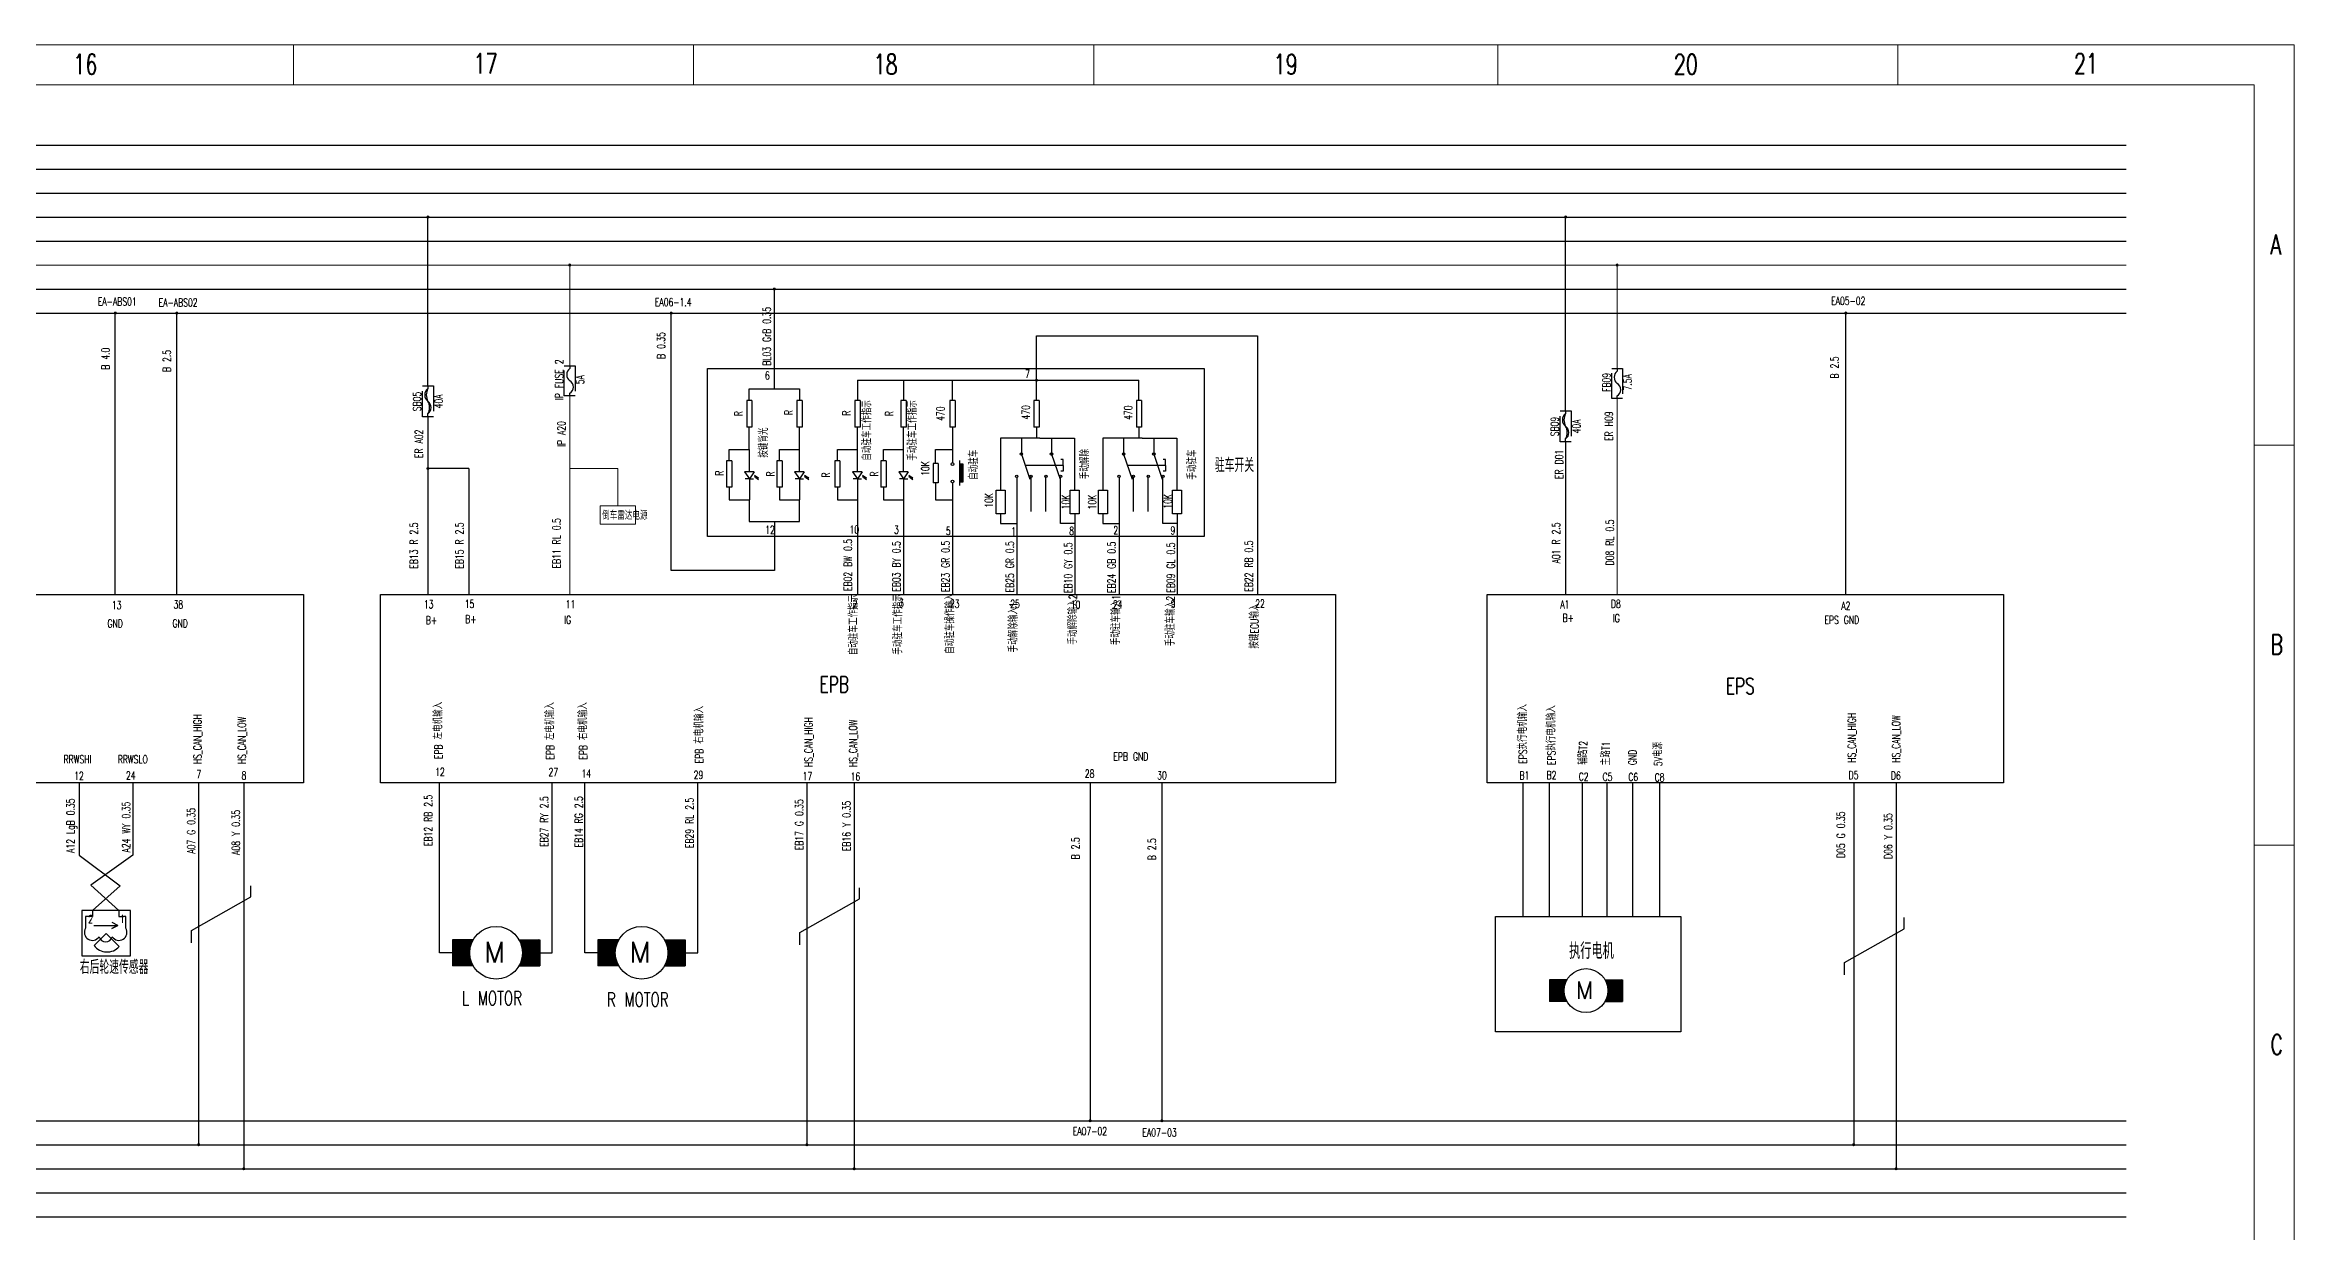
# Model space of a CAD drawing. Header units: millimetres. Extents: x 944 to 3046, y -306 to 288.
# Drawn here: x 2484 to 3046, y -8 to 288 of the extents above; entities that cross this region are included whole.
import ezdxf
from ezdxf.enums import TextEntityAlignment as Align

# ---------------------------------------------------------------- set-up
doc = ezdxf.new("R2010")
doc.units = ezdxf.units.MM
for name, pattern in [('CENTER', [50.8, 31.75, -6.35, 6.35, -6.35]), ('DASHED', [19.05, 12.7, -6.35]), ('DASHED2', [0.375, 0.25, -0.125]), ('HIDDEN', [9.525, 6.35, -3.175])]:
    doc.linetypes.add(name, pattern=pattern)
for name, color, linetype, lineweight in [('0Filament', 7, 'Continuous', 20), ('IG电', 30, 'Continuous', 20), ('细实线', 7, 'Continuous', 15)]:
    doc.layers.add(name, color=color, linetype=linetype, lineweight=lineweight)
for name, color, linetype in [('1CENTER', 1, 'CENTER'), ('310V高压电源', 221, 'Continuous'), ('3DASHED', 3, 'DASHED'), ('ACC电源', 20, 'Continuous'), ('BCM', 7, 'Continuous'), ('other layer', 7, 'Continuous'), ('低速CAN低', 21, 'Continuous'), ('地线', 2, 'Continuous'), ('快充电源', 230, 'Continuous'), ('慢充电源', 200, 'Continuous'), ('文字层', 7, 'Continuous'), ('电器件', 4, 'Continuous'), ('电器连接线', 7, 'Continuous'), ('电池电', 10, 'Continuous'), ('线路连接层', 7, 'Continuous')]:
    doc.layers.add(name, color=color, linetype=linetype)
doc.layers.add('低速CAN高', color=7, linetype='Continuous', true_color=0x9c6471)
doc.layers.add('背光电源', color=5, linetype='Continuous', plot=False)
doc.layers.add('高速CAN高', color=23, linetype='Continuous', plot=False)
doc.layers.add('高速CAN低', color=7, linetype='Continuous', true_color=0xffa500, plot=False)
doc.styles.add('HZ', font='txt.shx', dxfattribs={"width": 0.7, "height": 2})
doc.styles.add('HZ-3.0', font='txt.shx', dxfattribs={"width": 0.7, "height": 3.5, "bigfont": 'hztxt.shx'})
doc.styles.add('ROMANS', font='ROMANS.shx', dxfattribs={"height": 3})

# ---------------------------------------------------------------- blocks, each defined once
blk = doc.blocks.new('二极管')
at = {"layer": '电器件', "color": 140}
for p, q in [((1033.7, 2002.3), (1033.7, 1985.7)), ((1033.7, 2002.3), (1045.5, 1994)), ((1033.7, 1985.7), (1045.5, 1994)), ((1045.5, 1994), (1045.5, 2001.2)), ((1045.5, 1994), (1045.5, 1986.8))]:
    blk.add_line(p, q, dxfattribs=at)
blk = doc.blocks.new('发光二极管')
at = {"layer": '电器件', "color": 140}
for p, q in [((965.3, 1968.4), (970, 1975.6)), ((969.5, 1970.8), (967.9, 1968.4)), ((970, 1975.6), (969.2, 1975)), ((969.5, 1970.8), (972.7, 1975.6)), ((970, 1975.6), (969.9, 1974.6)), ((972.7, 1975.6), (971.8, 1975)), ((972.7, 1975.6), (972.5, 1974.6))]:
    blk.add_line(p, q, dxfattribs=at)
blk.add_blockref('二极管', (-74, -34.5), dxfattribs=at)
blk = doc.blocks.new('1')
for p, q in [((3028.79, 431.75), (3028.79, 434.57)), ((3028.79, 434.57), (3033.8, 434.57)), ((3033.8, 428.93), (3033.8, 434.57)), ((3033.8, 427.23), (3033.8, 421.97)), ((3028.79, 425.12), (3028.79, 421.97)), ((3028.79, 421.97), (3033.8, 421.97))]:
    blk.add_line(p, q)
at = {"layer": '电器件', "color": 140, "lineweight": -3}
for p, q in [((3029.45, 431.75), (3028.13, 431.75)), ((3028.13, 431.75), (3028.13, 425.12)), ((3029.45, 431.75), (3029.45, 425.12)), ((3029.45, 425.12), (3028.13, 425.12))]:
    blk.add_line(p, q, dxfattribs=at)
at = {"layer": '电器件', "color": 140, "xscale": 0.144, "yscale": 0.144, "zscale": 0.144, "rotation": 270}
blk.add_blockref('发光二极管', (2751.63, 567.13), dxfattribs=at)
blk = doc.blocks.new('FUSE')
at = {"layer": 'other layer', "color": 1}
for p, q in [((0, 7.53), (0, 6.85)), ((0, 0), (0, 0.68))]:
    blk.add_line(p, q, dxfattribs=at)
at = {"layer": 'other layer', "color": 1, "linetype": 'HIDDEN'}
blk.add_lwpolyline([(-1.36, 7.53), (1.36, 7.53), (1.36, 0), (-1.36, 0)], close=True, dxfattribs=at)
at = {"layer": 'other layer', "color": 1}
for centre, radius, start, end in [((1.24, 5.31), 1.98, 128.8945, 231.1055), ((-0.84, 2.22), 1.75, 298.4847, 61.5153)]:
    blk.add_arc(centre, radius, start, end, dxfattribs=at)
at = {"layer": 'other layer', "linetype": 'DASHED2', "style": 'HZ', "width": 0.7}
for tag, p in [('FUSE', (-1.64, 4.03)), ('电流', (3.57, 4.06))]:
    blk.add_attdef(tag, text='', height=2, rotation=90, dxfattribs=at).set_placement(p, align=Align.CENTER)
blk = doc.blocks.new('FUSE JCASE')
at = {"layer": 'other layer', "color": 1}
for p, q in [((0, 9.59), (0, 8.89)), ((0, 1.87), (0, 2.57))]:
    blk.add_line(p, q, dxfattribs=at)
at = {"layer": 'other layer', "color": 1, "linetype": 'HIDDEN'}
blk.add_lwpolyline([(-1.4, 9.59), (1.4, 9.59), (1.4, 1.87), (-1.4, 1.87)], close=True, dxfattribs=at)
at = {"layer": 'other layer', "color": 1}
for centre, radius, start, end in [((1.14, 7.31), 1.95, 125.769, 234.231), ((2.81, 7.31), 3.22, 150.5663, 209.4337), ((-1.13, 4.15), 1.94, 305.5187, 54.4813), ((-2.8, 4.15), 3.22, 330.5787, 29.4705)]:
    blk.add_arc(centre, radius, start, end, dxfattribs=at)
at = {"layer": 'other layer', "linetype": 'DASHED2', "style": 'HZ', "width": 0.7}
for tag, p in [('FUSE', (-1.73, 5.66)), ('10A', (3.68, 5.68))]:
    blk.add_attdef(tag, text='', height=2, rotation=90, dxfattribs=at).set_placement(p, align=Align.CENTER)

msp = doc.modelspace()

# ---------------------------------------------------------------- hatches: boundary and pattern name
at = {"layer": '0Filament', "ltscale": 0.1}
for points in [[(2578.82, 245.38, 1), (2579.62, 245.38, 1)], [(2863.16, 245.38, 1), (2863.96, 245.38, 1)], [(2614.26, 233.38, 1), (2615.06, 233.38, 1)], [(2876.04, 233.38, 1), (2876.83, 233.38, 1)], [(2665.4, 227.38, 1), (2666.2, 227.38, 1)], [(2500.69, 221.38, 1), (2501.49, 221.38, 1)], [(2516.04, 221.38, 1), (2516.83, 221.38, 1)], [(2639.64, 221.38, 1), (2640.43, 221.38, 1)], [(2933.2, 221.38, 1), (2933.99, 221.38, 1)], [(2578.82, 182.52, 1), (2579.62, 182.52, 1)], [(2744.32, 19.52, 1), (2745.12, 19.52, 1)], [(2762.27, 19.52, 1), (2763.06, 19.52, 1)], [(2521.52, 13.52, 1), (2522.31, 13.52, 1)], [(2673.54, 13.52, 1), (2674.33, 13.52, 1)], [(2935.15, 13.52, 1), (2935.95, 13.52, 1)], [(2532.79, 7.52, 1), (2533.59, 7.52, 1)], [(2685.35, 7.52, 1), (2686.15, 7.52, 1)], [(2945.75, 7.52, 1), (2946.55, 7.52, 1)]]:
    msp.add_hatch(color=0, dxfattribs=at).paths.add_polyline_path(points)
at = {"layer": '电器件', "ltscale": 0.1}
msp.add_hatch(color=140, dxfattribs=at).paths.add_polyline_path([(2730.91, 204.59, 1), (2731.71, 204.59, 1)])
at = {"layer": '电器件'}
msp.add_hatch(color=140, dxfattribs=at).paths.add_polyline_path([(2713.03, 179.19), (2713.03, 183.64), (2712.04, 183.64), (2712.04, 179.19)])

# ---------------------------------------------------------------- linework, layer by layer
for p, q in [((2852.93, 70.53), (2852.93, 103.95)), ((2859.51, 70.53), (2859.51, 103.95)), ((2867.71, 103.95), (2867.71, 70.53)), ((2873.9, 103.95), (2873.9, 70.53)), ((2880.24, 103.95), (2880.24, 70.53)), ((2887.01, 103.95), (2887.01, 70.53))]:
    msp.add_line(p, q)
for points in [[(2384.73, 151.03), (2548.14, 151.03), (2548.14, 103.95), (2384.73, 103.95)], [(2567.34, 151.03), (2806.03, 151.03), (2806.03, 103.95), (2567.34, 103.95)], [(2843.97, 151.03), (2973.03, 151.03), (2973.03, 103.95), (2843.97, 103.95)], [(2846.06, 70.53), (2892.37, 70.53), (2892.37, 41.73), (2846.06, 41.73)]]:
    msp.add_lwpolyline(points, close=True)
at = {"layer": '0Filament', "color": 7}
for p, q in [((943.61, 288.38), (3045.61, 288.38)), ((3045.61, 288.38), (3045.61, -305.62))]:
    msp.add_line(p, q, dxfattribs=at)
at = {"layer": '0Filament'}
for p, q in [((2545.61, 278.38), (2545.61, 288.38)), ((2645.61, 278.38), (2645.61, 288.38)), ((2745.61, 278.38), (2745.61, 288.38)), ((2846.61, 278.38), (2846.61, 288.38)), ((2946.61, 278.38), (2946.61, 288.38)), ((3035.61, 188.38), (3045.61, 188.38)), ((3035.61, 88.38), (3045.61, 88.38))]:
    msp.add_line(p, q, dxfattribs=at)
at = {"layer": '0Filament', "color": 2}
for p in [(953.61, 278.38), (3035.61, -295.62)]:
    msp.add_line(p, (3035.61, 278.38), dxfattribs=at)
at = {"layer": '310V高压电源'}
msp.add_line((1026.59, 251.38), (3003.68, 251.38), dxfattribs=at)
at = {"layer": 'ACC电源'}
msp.add_line((1026.59, 239.38), (3003.68, 239.38), dxfattribs=at)
at = {"layer": 'BCM', "color": 3, "lineweight": -3}
for p, q in [((2520.1, 67.04), (2534.99, 75.45)), ((2534.99, 75.45), (2534.99, 78.22)), ((2672.15, 66.54), (2687.04, 74.95)), ((2687.04, 74.95), (2687.04, 77.72)), ((2933.27, 59.1), (2948.17, 67.51)), ((2948.17, 67.51), (2948.17, 70.28)), ((2520.1, 63.95), (2520.1, 67.04)), ((2672.15, 63.45), (2672.15, 66.54)), ((2933.27, 56.01), (2933.27, 59.1))]:
    msp.add_line(p, q, dxfattribs=at)
at = {"layer": 'IG电'}
for p, q in [((1026.59, 233.38), (3003.68, 233.38)), ((2614.66, 208.2), (2614.66, 233.38)), ((2876.43, 207.54), (2876.43, 233.38)), ((2614.66, 200.67), (2614.66, 151.03)), ((2876.43, 200.01), (2876.43, 151.03)), ((2614.66, 182.52), (2614.66, 182.52)), ((2614.66, 182.52), (2626.68, 182.52)), ((2626.68, 182.52), (2626.68, 173.16))]:
    msp.add_line(p, q, dxfattribs=at)
msp.add_lwpolyline([(2622.26, 173.16), (2631.09, 173.16), (2631.09, 168.6), (2622.26, 168.6)], close=True, dxfattribs=at)
at = {"layer": '低速CAN低'}
msp.add_line((1026.59, -4.48), (3003.68, -4.48), dxfattribs=at)
at = {"layer": '低速CAN高'}
msp.add_line((1026.59, 1.52), (3003.68, 1.52), dxfattribs=at)
at = {"layer": '地线'}
for p, q in [((1026.59, 221.38), (3003.68, 221.38)), ((2501.09, 151.03), (2501.09, 221.38)), ((2516.44, 151.03), (2516.44, 221.38)), ((2640.03, 157.03), (2640.03, 221.38)), ((2933.59, 151.03), (2933.59, 221.38)), ((2665.8, 165.56), (2665.8, 157.03)), ((2665.8, 157.03), (2640.03, 157.03)), ((2744.72, 103.95), (2744.72, 19.52)), ((2762.67, 103.95), (2762.67, 19.52)), ((1026.59, 19.52), (3003.68, 19.52))]:
    msp.add_line(p, q, dxfattribs=at)
at = {"layer": '快充电源'}
msp.add_line((1026.59, 263.38), (3003.68, 263.38), dxfattribs=at)
at = {"layer": '慢充电源'}
msp.add_line((1026.59, 257.38), (3003.68, 257.38), dxfattribs=at)
at = {"layer": '电器件', "color": 140}
for p, q in [((2659.54, 199.53), (2659.54, 202.41)), ((2659.54, 202.41), (2672.06, 202.41)), ((2665.8, 202.41), (2665.8, 207.52)), ((2672.06, 202.41), (2672.06, 199.53)), ((2686.55, 204.59), (2686.55, 199.53)), ((2686.55, 204.59), (2756.93, 204.59)), ((2698.08, 204.59), (2698.08, 199.53)), ((2710.32, 199.53), (2710.32, 204.59)), ((2731.31, 199.53), (2731.31, 207.52)), ((2756.93, 199.53), (2756.93, 204.59)), ((2659.54, 187.3), (2659.54, 192.9)), ((2672.06, 187.3), (2672.06, 192.9)), ((2686.55, 187.3), (2686.55, 192.9)), ((2698.08, 187.3), (2698.08, 192.9)), ((2710.32, 192.9), (2710.32, 183.99)), ((2731.31, 192.9), (2731.31, 190.1)), ((2756.93, 192.9), (2756.93, 190.1)), ((2706.11, 183.82), (2706.11, 187.3)), ((2706.11, 187.3), (2710.32, 187.3)), ((2722.3, 190.1), (2722.3, 177.14)), ((2732.14, 190.1), (2722.3, 190.1)), ((2727.53, 190.1), (2727.53, 186.15)), ((2727.53, 186.15), (2729.66, 179.9)), ((2732.14, 190.1), (2740.82, 190.1)), ((2735.07, 190.1), (2735.07, 186.15)), ((2735.07, 186.15), (2737.19, 179.9)), ((2740.82, 190.1), (2740.82, 177.14)), ((2747.87, 190.1), (2747.87, 177.14)), ((2757.71, 190.1), (2747.87, 190.1)), ((2753.1, 190.1), (2753.1, 186.15)), ((2753.1, 186.15), (2755.23, 179.9)), ((2757.71, 190.1), (2766.39, 190.1)), ((2760.64, 190.1), (2760.64, 186.15)), ((2760.64, 186.15), (2762.76, 179.9)), ((2766.39, 190.1), (2766.39, 177.14)), ((2712.04, 184.54), (2712.04, 178.24)), ((2713.03, 183.64), (2712.04, 183.64)), ((2713.03, 179.19), (2713.03, 183.64)), ((2726.37, 180.27), (2726.37, 165.56)), ((2737.96, 183.31), (2728.5, 183.31)), ((2729.95, 171.82), (2729.95, 180.57)), ((2733.68, 171.82), (2733.68, 180.57)), ((2737.35, 168.81), (2737.35, 180.57)), ((2737.96, 184.74), (2737.42, 184.74)), ((2737.96, 181.87), (2737.42, 181.87)), ((2737.96, 183.31), (2737.96, 184.74)), ((2737.96, 183.31), (2737.96, 181.87)), ((2751.94, 180.27), (2751.94, 165.56)), ((2763.53, 183.31), (2754.07, 183.31)), ((2755.52, 171.82), (2755.52, 180.57)), ((2759.25, 171.82), (2759.25, 180.57)), ((2762.92, 168.81), (2762.92, 180.57)), ((2763.53, 184.74), (2763, 184.74)), ((2763.53, 181.87), (2763, 181.87)), ((2763.53, 183.31), (2763.53, 184.74)), ((2763.53, 183.31), (2763.53, 181.87)), ((2659.54, 174.7), (2659.54, 169.31)), ((2672.06, 169.31), (2672.06, 174.7)), ((2686.55, 174.7), (2686.55, 165.56)), ((2698.08, 174.7), (2698.08, 165.56)), ((2706.11, 178.96), (2706.11, 174.7)), ((2706.11, 174.7), (2710.32, 174.7)), ((2710.32, 178.9), (2710.32, 165.56)), ((2712.04, 179.19), (2713.03, 179.19)), ((2659.54, 169.31), (2672.06, 169.31)), ((2665.8, 169.31), (2665.8, 165.56)), ((2722.36, 171.17), (2722.36, 168.81)), ((2722.36, 168.81), (2726.37, 168.81)), ((2740.88, 168.81), (2737.35, 168.81)), ((2740.89, 171.17), (2740.89, 165.56)), ((2747.93, 171.17), (2747.93, 168.81)), ((2747.93, 168.81), (2751.94, 168.81)), ((2766.45, 168.81), (2762.92, 168.81)), ((2766.45, 171.17), (2766.45, 165.56)), ((2495.37, 72.08), (2495.37, 70.56)), ((2501.96, 72.08), (2501.96, 70.56)), ((2495.78, 63.34), (2498.77, 66.35)), ((2498.77, 66.35), (2502.08, 63.04))]:
    msp.add_line(p, q, dxfattribs=at)
at = {"layer": '电器件', "color": 140, "lineweight": -3}
for p, q in [((2660.21, 199.53), (2658.88, 199.53)), ((2658.88, 199.53), (2658.88, 192.9)), ((2660.21, 199.53), (2660.21, 192.9)), ((2672.72, 199.53), (2671.4, 199.53)), ((2671.4, 199.53), (2671.4, 192.9)), ((2672.72, 199.53), (2672.72, 192.9)), ((2687.21, 199.53), (2685.88, 199.53)), ((2685.88, 199.53), (2685.88, 192.9)), ((2687.21, 199.53), (2687.21, 192.9)), ((2698.74, 199.53), (2697.42, 199.53)), ((2697.42, 199.53), (2697.42, 192.9)), ((2698.74, 199.53), (2698.74, 192.9)), ((2710.98, 199.53), (2709.66, 199.53)), ((2709.66, 199.53), (2709.66, 192.9)), ((2710.98, 199.53), (2710.98, 192.9)), ((2731.97, 199.53), (2730.64, 199.53)), ((2730.64, 199.53), (2730.64, 192.9)), ((2731.97, 199.53), (2731.97, 192.9)), ((2757.59, 199.53), (2756.27, 199.53)), ((2756.27, 199.53), (2756.27, 192.9)), ((2757.59, 199.53), (2757.59, 192.9)), ((2660.21, 192.9), (2658.88, 192.9)), ((2672.72, 192.9), (2671.4, 192.9)), ((2687.21, 192.9), (2685.88, 192.9)), ((2698.74, 192.9), (2697.42, 192.9)), ((2710.98, 192.9), (2709.66, 192.9)), ((2731.97, 192.9), (2730.64, 192.9)), ((2757.59, 192.9), (2756.27, 192.9)), ((2706.77, 183.82), (2705.45, 183.82)), ((2705.45, 183.82), (2705.45, 178.96)), ((2706.77, 183.82), (2706.77, 178.96)), ((2706.77, 178.96), (2705.45, 178.96)), ((2588.73, 64.73), (2585.34, 61.33)), ((2589.11, 64.73), (2585.34, 60.95)), ((2589.5, 64.73), (2585.34, 60.57)), ((2589.88, 64.73), (2585.34, 60.19)), ((2590.26, 64.73), (2585.34, 59.81)), ((2585.34, 64.73), (2585.34, 58.25)), ((2586.44, 64.73), (2585.34, 63.62)), ((2586.82, 64.73), (2585.34, 63.24)), ((2587.2, 64.73), (2585.34, 62.86)), ((2587.59, 64.73), (2585.34, 62.48)), ((2587.97, 64.73), (2585.34, 62.1)), ((2588.35, 64.73), (2585.34, 61.71)), ((2590.64, 64.73), (2585.34, 64.73)), ((2585.68, 64.73), (2585.34, 64.39)), ((2586.06, 64.73), (2585.34, 64.01)), ((2589.78, 60.27), (2585.34, 64.71)), ((2590.38, 64.46), (2585.34, 59.42)), ((2589.89, 59.77), (2585.34, 64.32)), ((2590.07, 59.21), (2585.34, 63.94)), ((2590.08, 63.78), (2585.34, 59.04)), ((2590.36, 58.54), (2585.34, 63.56)), ((2589.9, 63.22), (2585.34, 58.66)), ((2590.27, 58.25), (2585.34, 63.18)), ((2589.89, 58.25), (2585.34, 62.8)), ((2589.78, 62.72), (2585.34, 58.28)), ((2589.51, 58.25), (2585.34, 62.42)), ((2589.13, 58.25), (2585.34, 62.03)), ((2589.71, 62.27), (2585.69, 58.25)), ((2589.71, 60.72), (2585.7, 64.73)), ((2589.68, 61.85), (2586.07, 58.25)), ((2589.67, 61.13), (2586.08, 64.73)), ((2589.67, 61.52), (2586.46, 64.73)), ((2589.68, 61.89), (2586.85, 64.73)), ((2589.71, 62.24), (2587.23, 64.73)), ((2589.76, 62.58), (2587.61, 64.73)), ((2589.82, 62.9), (2587.99, 64.73)), ((2589.89, 63.21), (2588.37, 64.73)), ((2589.98, 63.5), (2588.75, 64.73)), ((2590.08, 63.78), (2589.14, 64.73)), ((2590.19, 64.06), (2589.52, 64.73)), ((2590.31, 64.32), (2589.9, 64.73)), ((2590.43, 64.57), (2590.28, 64.73)), ((2601.85, 64.73), (2607.16, 64.73)), ((2602.1, 64.73), (2602.02, 64.65)), ((2607.16, 63.3), (2602.11, 58.25)), ((2607.16, 59.69), (2602.12, 64.73)), ((2602.48, 64.73), (2602.15, 64.4)), ((2607.16, 59.31), (2602.23, 64.23)), ((2607.16, 63.68), (2602.24, 58.76)), ((2602.86, 64.73), (2602.27, 64.14)), ((2603.24, 64.73), (2602.39, 63.87)), ((2607.16, 58.92), (2602.48, 63.6)), ((2603.62, 64.73), (2602.49, 63.59)), ((2607.16, 64.06), (2602.49, 59.39)), ((2607.16, 62.92), (2602.49, 58.25)), ((2607.16, 60.07), (2602.5, 64.73)), ((2604.01, 64.73), (2602.58, 63.3)), ((2607.16, 64.44), (2602.64, 59.93)), ((2607.16, 58.54), (2602.64, 63.06)), ((2604.39, 64.73), (2602.66, 63)), ((2604.77, 64.73), (2602.72, 62.68)), ((2607.06, 64.73), (2602.74, 60.41)), ((2607.07, 58.25), (2602.74, 62.58)), ((2605.15, 64.73), (2602.77, 62.35)), ((2606.68, 64.73), (2602.8, 60.85)), ((2606.69, 58.25), (2602.8, 62.14)), ((2605.53, 64.73), (2602.81, 62)), ((2606.3, 64.73), (2602.83, 61.26)), ((2605.91, 64.73), (2602.83, 61.64)), ((2607.16, 62.53), (2602.87, 58.25)), ((2607.16, 60.45), (2602.88, 64.73)), ((2607.16, 62.15), (2603.25, 58.25)), ((2607.16, 60.83), (2603.26, 64.73)), ((2607.16, 61.21), (2603.65, 64.73)), ((2607.16, 61.6), (2604.03, 64.73)), ((2607.16, 61.98), (2604.41, 64.73)), ((2607.16, 62.36), (2604.79, 64.73)), ((2607.16, 62.74), (2605.17, 64.73)), ((2607.16, 63.12), (2605.56, 64.73)), ((2607.16, 63.51), (2605.94, 64.73)), ((2607.16, 63.89), (2606.32, 64.73)), ((2607.16, 64.27), (2606.7, 64.73)), ((2607.16, 64.65), (2607.08, 64.73)), ((2607.16, 64.73), (2607.16, 58.25)), ((2625.11, 64.73), (2621.72, 61.33)), ((2625.5, 64.73), (2621.72, 60.95)), ((2625.88, 64.73), (2621.72, 60.57)), ((2626.26, 64.73), (2621.72, 60.19)), ((2626.64, 64.73), (2621.72, 59.81)), ((2621.72, 64.73), (2621.72, 58.25)), ((2622.82, 64.73), (2621.72, 63.63)), ((2623.2, 64.73), (2621.72, 63.24)), ((2623.59, 64.73), (2621.72, 62.86)), ((2623.97, 64.73), (2621.72, 62.48)), ((2624.35, 64.73), (2621.72, 62.1)), ((2624.73, 64.73), (2621.72, 61.72)), ((2627.03, 64.73), (2621.72, 64.73)), ((2622.06, 64.73), (2621.72, 64.39)), ((2622.44, 64.73), (2621.72, 64.01)), ((2626.16, 60.27), (2621.72, 64.71)), ((2626.76, 64.46), (2621.72, 59.43)), ((2626.27, 59.77), (2621.72, 64.33)), ((2626.45, 59.21), (2621.72, 63.94)), ((2626.46, 63.78), (2621.72, 59.04)), ((2626.75, 58.54), (2621.72, 63.56)), ((2626.28, 63.22), (2621.72, 58.66)), ((2626.65, 58.25), (2621.72, 63.18)), ((2626.27, 58.25), (2621.72, 62.8)), ((2626.16, 62.72), (2621.72, 58.28)), ((2625.89, 58.25), (2621.72, 62.42)), ((2625.51, 58.25), (2621.72, 62.04)), ((2626.09, 62.27), (2622.07, 58.25)), ((2626.09, 60.72), (2622.08, 64.73)), ((2626.06, 61.85), (2622.45, 58.25)), ((2626.06, 61.14), (2622.46, 64.73)), ((2626.05, 61.53), (2622.85, 64.73)), ((2626.06, 61.9), (2623.23, 64.73)), ((2626.09, 62.25), (2623.61, 64.73)), ((2626.14, 62.58), (2623.99, 64.73)), ((2626.2, 62.9), (2624.37, 64.73)), ((2626.28, 63.21), (2624.75, 64.73)), ((2626.36, 63.5), (2625.14, 64.73)), ((2626.46, 63.79), (2625.52, 64.73)), ((2626.57, 64.06), (2625.9, 64.73)), ((2626.69, 64.32), (2626.28, 64.73)), ((2626.82, 64.58), (2626.66, 64.73)), ((2638.23, 64.73), (2643.54, 64.73)), ((2638.48, 64.73), (2638.4, 64.65)), ((2643.54, 63.3), (2638.49, 58.25)), ((2643.54, 59.69), (2638.5, 64.73)), ((2638.86, 64.73), (2638.53, 64.4)), ((2643.54, 59.31), (2638.61, 64.23)), ((2643.54, 63.68), (2638.62, 58.76)), ((2639.24, 64.73), (2638.65, 64.14)), ((2639.62, 64.73), (2638.77, 63.87)), ((2640.01, 64.73), (2638.87, 63.59)), ((2643.54, 64.06), (2638.87, 59.39)), ((2643.54, 58.93), (2638.87, 63.6)), ((2643.54, 62.92), (2638.87, 58.25)), ((2643.54, 60.07), (2638.88, 64.73)), ((2640.39, 64.73), (2638.96, 63.3)), ((2643.54, 58.54), (2639.02, 63.06)), ((2643.54, 64.44), (2639.03, 59.93)), ((2640.77, 64.73), (2639.04, 63)), ((2641.15, 64.73), (2639.1, 62.68)), ((2643.44, 64.73), (2639.12, 60.41)), ((2643.45, 58.25), (2639.12, 62.58)), ((2641.53, 64.73), (2639.16, 62.35)), ((2643.06, 64.73), (2639.18, 60.85)), ((2643.07, 58.25), (2639.18, 62.14)), ((2641.91, 64.73), (2639.19, 62.01)), ((2642.68, 64.73), (2639.21, 61.26)), ((2642.3, 64.73), (2639.21, 61.64)), ((2643.54, 62.54), (2639.25, 58.25)), ((2643.54, 60.45), (2639.26, 64.73)), ((2643.54, 62.15), (2639.63, 58.25)), ((2643.54, 60.83), (2639.65, 64.73)), ((2643.54, 61.22), (2640.03, 64.73)), ((2643.54, 61.6), (2640.41, 64.73)), ((2643.54, 61.98), (2640.79, 64.73)), ((2643.54, 62.36), (2641.17, 64.73)), ((2643.54, 62.74), (2641.56, 64.73)), ((2643.54, 63.13), (2641.94, 64.73)), ((2643.54, 63.51), (2642.32, 64.73)), ((2643.54, 63.89), (2642.7, 64.73)), ((2643.54, 64.27), (2643.08, 64.73)), ((2643.54, 64.65), (2643.46, 64.73)), ((2643.54, 64.73), (2643.54, 58.25)), ((2588.74, 58.25), (2585.34, 61.65)), ((2588.36, 58.25), (2585.34, 61.27)), ((2587.98, 58.25), (2585.34, 60.89)), ((2587.6, 58.25), (2585.34, 60.51)), ((2587.22, 58.25), (2585.34, 60.12)), ((2586.83, 58.25), (2585.34, 59.74)), ((2586.45, 58.25), (2585.34, 59.36)), ((2586.07, 58.25), (2585.34, 58.98)), ((2585.69, 58.25), (2585.34, 58.6)), ((2590.4, 58.25), (2585.34, 58.25)), ((2589.67, 61.46), (2586.45, 58.25)), ((2589.68, 61.09), (2586.83, 58.25)), ((2589.71, 60.74), (2587.22, 58.25)), ((2589.75, 60.4), (2587.6, 58.25)), ((2589.82, 60.08), (2587.98, 58.25)), ((2589.89, 59.78), (2588.36, 58.25)), ((2589.98, 59.48), (2588.74, 58.25)), ((2590.08, 59.2), (2589.13, 58.25)), ((2590.18, 58.92), (2589.51, 58.25)), ((2590.3, 58.66), (2589.89, 58.25)), ((2590.43, 58.41), (2590.27, 58.25)), ((2602.11, 58.25), (2602.03, 58.33)), ((2602.09, 58.25), (2607.16, 58.25)), ((2602.49, 58.25), (2602.16, 58.58)), ((2602.87, 58.25), (2602.28, 58.84)), ((2603.25, 58.25), (2602.39, 59.11)), ((2603.64, 58.25), (2602.49, 59.39)), ((2604.02, 58.25), (2602.58, 59.68)), ((2604.4, 58.25), (2602.66, 59.99)), ((2604.78, 58.25), (2602.72, 60.3)), ((2605.16, 58.25), (2602.78, 60.63)), ((2605.54, 58.25), (2602.81, 60.98)), ((2606.31, 58.25), (2602.83, 61.73)), ((2605.93, 58.25), (2602.83, 61.34)), ((2607.16, 61.77), (2603.63, 58.25)), ((2607.16, 61.39), (2604.02, 58.25)), ((2607.16, 61.01), (2604.4, 58.25)), ((2607.16, 60.62), (2604.78, 58.25)), ((2607.16, 60.24), (2605.16, 58.25)), ((2607.16, 59.86), (2605.54, 58.25)), ((2607.16, 59.48), (2605.93, 58.25)), ((2607.16, 59.1), (2606.31, 58.25)), ((2607.16, 58.72), (2606.69, 58.25)), ((2607.16, 58.33), (2607.07, 58.25)), ((2625.13, 58.25), (2621.72, 61.65)), ((2624.74, 58.25), (2621.72, 61.27)), ((2624.36, 58.25), (2621.72, 60.89)), ((2623.98, 58.25), (2621.72, 60.51)), ((2623.6, 58.25), (2621.72, 60.13)), ((2623.22, 58.25), (2621.72, 59.74)), ((2622.83, 58.25), (2621.72, 59.36)), ((2622.45, 58.25), (2621.72, 58.98)), ((2622.07, 58.25), (2621.72, 58.6)), ((2626.78, 58.25), (2621.72, 58.25)), ((2626.05, 61.46), (2622.83, 58.25)), ((2626.06, 61.09), (2623.22, 58.25)), ((2626.09, 60.74), (2623.6, 58.25)), ((2626.14, 60.41), (2623.98, 58.25)), ((2626.2, 60.09), (2624.36, 58.25)), ((2626.27, 59.78), (2624.74, 58.25)), ((2626.36, 59.48), (2625.12, 58.25)), ((2626.46, 59.2), (2625.51, 58.25)), ((2626.57, 58.93), (2625.89, 58.25)), ((2626.68, 58.66), (2626.27, 58.25)), ((2626.81, 58.41), (2626.65, 58.25)), ((2638.49, 58.25), (2638.41, 58.33)), ((2638.48, 58.25), (2643.54, 58.25)), ((2638.87, 58.25), (2638.54, 58.58)), ((2639.25, 58.25), (2638.66, 58.84)), ((2639.64, 58.25), (2638.77, 59.11)), ((2640.02, 58.25), (2638.87, 59.39)), ((2640.4, 58.25), (2638.96, 59.69)), ((2640.78, 58.25), (2639.04, 59.99)), ((2641.16, 58.25), (2639.11, 60.3)), ((2641.54, 58.25), (2639.16, 60.63)), ((2641.93, 58.25), (2639.19, 60.98)), ((2642.69, 58.25), (2639.21, 61.73)), ((2642.31, 58.25), (2639.21, 61.34)), ((2643.54, 61.77), (2640.02, 58.25)), ((2643.54, 61.39), (2640.4, 58.25)), ((2643.54, 61.01), (2640.78, 58.25)), ((2643.54, 60.63), (2641.16, 58.25)), ((2643.54, 60.24), (2641.54, 58.25)), ((2643.54, 59.86), (2641.93, 58.25)), ((2643.54, 59.48), (2642.31, 58.25)), ((2643.54, 59.1), (2642.69, 58.25)), ((2643.54, 58.72), (2643.07, 58.25)), ((2643.54, 58.34), (2643.45, 58.25)), ((2862.4, 54.74), (2859.57, 51.92)), ((2862.72, 54.74), (2859.57, 51.6)), ((2863.04, 54.74), (2859.57, 51.28)), ((2863.36, 54.74), (2859.57, 50.96)), ((2863.67, 54.74), (2859.57, 50.64)), ((2859.57, 54.74), (2859.57, 49.34)), ((2860.49, 54.74), (2859.57, 53.83)), ((2860.81, 54.74), (2859.57, 53.51)), ((2861.13, 54.74), (2859.57, 53.19)), ((2861.45, 54.74), (2859.57, 52.87)), ((2861.76, 54.74), (2859.57, 52.55)), ((2862.08, 54.74), (2859.57, 52.23)), ((2863.99, 54.74), (2859.57, 54.74)), ((2859.86, 54.74), (2859.57, 54.46)), ((2860.17, 54.74), (2859.57, 54.14)), ((2863.27, 51.03), (2859.57, 54.73)), ((2863.77, 54.52), (2859.57, 50.33)), ((2863.37, 50.61), (2859.57, 54.41)), ((2863.52, 50.15), (2859.57, 54.09)), ((2863.52, 53.96), (2859.57, 50.01)), ((2863.76, 49.59), (2859.57, 53.77)), ((2863.37, 53.49), (2859.57, 49.69)), ((2863.68, 49.34), (2859.57, 53.45)), ((2863.37, 49.34), (2859.57, 53.14)), ((2863.28, 53.07), (2859.57, 49.37)), ((2863.05, 49.34), (2859.57, 52.82)), ((2862.73, 49.34), (2859.57, 52.5)), ((2862.41, 49.34), (2859.57, 52.18)), ((2862.09, 49.34), (2859.57, 51.86)), ((2861.77, 49.34), (2859.57, 51.55)), ((2861.46, 49.34), (2859.57, 51.23)), ((2861.14, 49.34), (2859.57, 50.91)), ((2860.82, 49.34), (2859.57, 50.59)), ((2863.22, 52.7), (2859.86, 49.34)), ((2863.22, 51.4), (2859.87, 54.74)), ((2863.19, 52.35), (2860.18, 49.34)), ((2863.19, 51.75), (2860.19, 54.74)), ((2863.18, 52.02), (2860.5, 49.34)), ((2863.18, 52.08), (2860.51, 54.74)), ((2863.19, 51.71), (2860.82, 49.34)), ((2863.19, 52.38), (2860.83, 54.74)), ((2863.21, 51.42), (2861.14, 49.34)), ((2863.22, 52.68), (2861.15, 54.74)), ((2863.25, 51.14), (2861.46, 49.34)), ((2863.26, 52.96), (2861.47, 54.74)), ((2863.3, 50.88), (2861.77, 49.34)), ((2863.31, 53.22), (2861.78, 54.74)), ((2863.37, 50.62), (2862.09, 49.34)), ((2863.37, 53.48), (2862.1, 54.74)), ((2863.44, 53.72), (2862.42, 54.74)), ((2863.52, 53.96), (2862.74, 54.74)), ((2863.61, 54.19), (2863.06, 54.74)), ((2863.71, 54.41), (2863.37, 54.74)), ((2863.82, 54.62), (2863.69, 54.74)), ((2873.34, 54.74), (2877.76, 54.74)), ((2873.54, 54.74), (2873.48, 54.68)), ((2877.76, 53.55), (2873.55, 49.34)), ((2877.76, 50.55), (2873.56, 54.74)), ((2873.86, 54.74), (2873.58, 54.47)), ((2877.76, 50.23), (2873.65, 54.33)), ((2877.76, 53.87), (2873.66, 49.77)), ((2874.17, 54.74), (2873.69, 54.26)), ((2874.49, 54.74), (2873.78, 54.03)), ((2874.81, 54.74), (2873.86, 53.8)), ((2877.76, 49.91), (2873.86, 53.8)), ((2877.76, 54.19), (2873.87, 50.3)), ((2877.76, 53.24), (2873.87, 49.34)), ((2877.76, 50.86), (2873.88, 54.74)), ((2875.13, 54.74), (2873.94, 53.55)), ((2877.76, 49.59), (2873.99, 53.36)), ((2875.45, 54.74), (2874, 53.3)), ((2877.76, 54.51), (2874, 50.75)), ((2875.46, 49.34), (2874.01, 50.79)), ((2875.77, 54.74), (2874.06, 53.04)), ((2875.78, 49.34), (2874.06, 51.06)), ((2877.68, 49.34), (2874.07, 52.95)), ((2877.67, 54.74), (2874.08, 51.15)), ((2876.08, 54.74), (2874.1, 52.76)), ((2876.09, 49.34), (2874.1, 51.33)), ((2877.37, 49.34), (2874.12, 52.59)), ((2877.36, 54.74), (2874.13, 51.51)), ((2876.4, 54.74), (2874.13, 52.48)), ((2876.41, 49.34), (2874.13, 51.62)), ((2877.04, 54.74), (2874.15, 51.85)), ((2876.72, 54.74), (2874.15, 52.17)), ((2877.05, 49.34), (2874.15, 52.25)), ((2876.73, 49.34), (2874.15, 51.92)), ((2877.76, 52.92), (2874.18, 49.34)), ((2877.76, 51.18), (2874.19, 54.74)), ((2877.76, 52.6), (2874.5, 49.34)), ((2877.76, 51.5), (2874.51, 54.74)), ((2877.76, 52.28), (2874.82, 49.34)), ((2877.76, 51.82), (2874.83, 54.74)), ((2877.76, 51.96), (2875.14, 49.34)), ((2877.76, 52.14), (2875.15, 54.74)), ((2877.76, 51.64), (2875.46, 49.34)), ((2877.76, 52.45), (2875.47, 54.74)), ((2877.76, 51.33), (2875.77, 49.34)), ((2877.76, 52.77), (2875.78, 54.74)), ((2877.76, 51.01), (2876.09, 49.34)), ((2877.76, 53.09), (2876.1, 54.74)), ((2877.76, 50.69), (2876.41, 49.34)), ((2877.76, 53.41), (2876.42, 54.74)), ((2877.76, 53.73), (2876.74, 54.74)), ((2877.76, 54.05), (2877.06, 54.74)), ((2877.76, 54.36), (2877.38, 54.74)), ((2877.76, 54.68), (2877.69, 54.74)), ((2877.76, 54.74), (2877.76, 49.34)), ((2860.5, 49.34), (2859.57, 50.27)), ((2860.18, 49.34), (2859.57, 49.95)), ((2859.87, 49.34), (2859.57, 49.64)), ((2863.79, 49.34), (2859.57, 49.34)), ((2863.44, 50.37), (2862.41, 49.34)), ((2863.52, 50.14), (2862.73, 49.34)), ((2863.61, 49.91), (2863.05, 49.34)), ((2863.71, 49.69), (2863.37, 49.34)), ((2863.82, 49.48), (2863.68, 49.34)), ((2873.55, 49.34), (2873.48, 49.41)), ((2873.54, 49.34), (2877.76, 49.34)), ((2873.87, 49.34), (2873.59, 49.62)), ((2874.18, 49.34), (2873.69, 49.84)), ((2874.5, 49.34), (2873.78, 50.07)), ((2874.82, 49.34), (2873.87, 50.3)), ((2875.14, 49.34), (2873.94, 50.54)), ((2877.76, 50.37), (2876.73, 49.34)), ((2877.76, 50.05), (2877.05, 49.34)), ((2877.76, 49.74), (2877.37, 49.34)), ((2877.76, 49.42), (2877.68, 49.34))]:
    msp.add_line(p, q, dxfattribs=at)
at = {"layer": '电器件', "color": 140, "lineweight": 25}
for p, q in [((2493.66, 70.56), (2493.66, 67.65)), ((2495.37, 70.56), (2493.66, 70.56)), ((2495.69, 68.34), (2501.74, 68.34)), ((2501.74, 68.34), (2500.23, 67.57)), ((2500.23, 67.57), (2501.74, 68.34)), ((2501.74, 68.34), (2500.29, 69.04)), ((2501.96, 70.56), (2503.11, 70.56)), ((2503.7, 70.56), (2503.11, 70.56)), ((2503.7, 67.65), (2503.7, 70.56))]:
    msp.add_line(p, q, dxfattribs=at)
at = {"layer": '电器件', "color": 140}
for points in [[(2649.13, 207.52), (2773.24, 207.52), (2773.24, 165.56), (2649.13, 165.56)], [(2723.48, 177.14), (2723.48, 171.17), (2721.25, 171.17), (2721.25, 177.14)], [(2742, 177.14), (2742, 171.17), (2739.76, 171.17), (2739.76, 177.14)], [(2749.05, 177.14), (2749.05, 171.17), (2746.82, 171.17), (2746.82, 177.14)], [(2767.57, 177.14), (2767.57, 171.17), (2765.33, 171.17), (2765.33, 177.14)]]:
    msp.add_lwpolyline(points, close=True, dxfattribs=at)
for points in [[(2495.95, 72.08), (2492.73, 72.08), (2492.73, 60.76), (2504.9, 60.76), (2504.9, 72.08), (2502.53, 72.08)], [(2502.53, 72.08), (2495.95, 72.08)]]:
    msp.add_lwpolyline(points, dxfattribs=at)
at = {"layer": '电器件', "color": 140, "lineweight": -3}
msp.add_lwpolyline([(2502.53, 72.08), (2497.03, 72.08)], dxfattribs=at)
at = {"layer": '电器件', "color": 140}
for centre, radius in [((2727.53, 186.15), 0.303), ((2735.07, 186.15), 0.303), ((2753.1, 186.15), 0.303), ((2760.64, 186.15), 0.303), ((2710.32, 183.63), 0.359), ((2726.37, 180.57), 0.303), ((2729.95, 180.57), 0.303), ((2733.68, 180.57), 0.303), ((2737.35, 180.57), 0.303), ((2751.94, 180.57), 0.303), ((2755.52, 180.57), 0.303), ((2759.25, 180.57), 0.303), ((2762.92, 180.57), 0.303), ((2710.32, 179.26), 0.359)]:
    msp.add_circle(centre, radius, dxfattribs=at)
at = {"layer": '电器件', "color": 140, "lineweight": -3}
for centre, radius in [((2596.25, 61.49), 6.58), ((2632.63, 61.49), 6.58), ((2868.66, 52.04), 5.49)]:
    msp.add_circle(centre, radius, dxfattribs=at)
at = {"layer": '电器件', "color": 140, "lineweight": 25}
for centre, radius, start, end in [((2495.36, 66.58), 2, 147.844, 327.844), ((2502, 66.58), 2, 212.156, 32.156), ((2499.05, 65.8), 4.1, 217.0307, 317.5532)]:
    msp.add_arc(centre, radius, start, end, dxfattribs=at)
at = {"layer": '电器件', "color": 140}
msp.add_arc((2498.68, 65.93), 1.68, 194.3687, 345.6313, dxfattribs=at)
at = {"layer": '电器连接线'}
for p, q in [((2731.31, 207.52), (2731.31, 215.65)), ((2731.31, 215.65), (2786.55, 215.65)), ((2786.55, 215.65), (2786.55, 151.03)), ((2686.55, 165.56), (2686.55, 151.03)), ((2698.08, 165.56), (2698.08, 151.03)), ((2710.32, 165.56), (2710.32, 151.03)), ((2726.37, 165.56), (2726.37, 151.03)), ((2740.89, 165.56), (2740.89, 151.03)), ((2751.94, 165.56), (2751.94, 151.03)), ((2766.45, 165.56), (2766.45, 151.03)), ((2582.07, 61.48), (2582.07, 103.95)), ((2610.26, 61.49), (2610.26, 103.95)), ((2618.45, 61.49), (2618.45, 103.95)), ((2646.64, 61.49), (2646.64, 103.95)), ((2585.34, 61.49), (2582.07, 61.48)), ((2607.16, 61.49), (2610.26, 61.49)), ((2621.72, 61.49), (2618.45, 61.49)), ((2643.54, 61.49), (2646.64, 61.49))]:
    msp.add_line(p, q, dxfattribs=at)
at = {"layer": '电池电'}
for p, q in [((1026.59, 245.38), (3003.68, 245.38)), ((2579.22, 203.2), (2579.22, 245.38)), ((2863.56, 196.95), (2863.56, 245.38)), ((2579.22, 195.47), (2579.22, 151.03)), ((2863.56, 189.22), (2863.56, 151.03)), ((2589.47, 182.52), (2579.22, 182.52)), ((2589.47, 182.52), (2589.47, 151.03))]:
    msp.add_line(p, q, dxfattribs=at)
at = {"layer": '线路连接层', "lineweight": 25}
for p, q in [((2492.04, 103.95), (2492.04, 85.93)), ((2505.5, 103.95), (2505.5, 85.93)), ((2492.04, 85.93), (2502.34, 78.19)), ((2505.5, 85.93), (2494.95, 78.42)), ((2494.95, 78.42), (2501.96, 72.08)), ((2502.34, 78.19), (2495.37, 72.08))]:
    msp.add_line(p, q, dxfattribs=at)
at = {"layer": '背光电源'}
for p, q in [((1026.59, 227.38), (3003.68, 227.38)), ((2665.8, 207.52), (2665.8, 227.38))]:
    msp.add_line(p, q, dxfattribs=at)
at = {"layer": '高速CAN低'}
for p, q in [((2533.19, 103.95), (2533.19, 7.52)), ((2685.75, 103.95), (2685.75, 7.52)), ((2946.15, 103.95), (2946.15, 7.52)), ((1026.59, 7.52), (3003.68, 7.52))]:
    msp.add_line(p, q, dxfattribs=at)
at = {"layer": '高速CAN高'}
for p, q in [((2521.91, 103.95), (2521.91, 13.52)), ((2673.94, 103.95), (2673.94, 13.52)), ((2935.55, 103.95), (2935.55, 13.52)), ((1026.59, 13.52), (3003.68, 13.52))]:
    msp.add_line(p, q, dxfattribs=at)

# ---------------------------------------------------------------- block references
at = {"layer": '1CENTER', "color": 1}
ref = msp.add_blockref('FUSE', (2614.66, 200.67), dxfattribs=at)
ref.add_attrib('10A', '5A', dxfattribs={"layer": 'other layer', "linetype": 'DASHED2', "height": 2, "rotation": 90, "style": 'HZ', "width": 0.7}).set_placement((2618.23, 204.73), align=Align.CENTER)
ref.add_attrib('FUSE', 'IP FUSE 2', dxfattribs={"layer": 'other layer', "linetype": 'DASHED2', "height": 2, "rotation": 90, "style": 'HZ', "width": 0.7}).set_placement((2613.02, 204.7), align=Align.CENTER)
for p, values in [((2579.22, 193.61), {'FUSE': 'SB05', '10A': '40A'}), ((2863.56, 187.36), {'FUSE': 'SB09', '10A': '40A'})]:
    msp.add_blockref('FUSE JCASE', p, dxfattribs=at).add_auto_attribs(values)
ref = msp.add_blockref('FUSE', (2876.43, 200.01), dxfattribs=at)
ref.add_attrib('10A', '7.5A', dxfattribs={"layer": 'other layer', "linetype": 'DASHED2', "height": 2, "rotation": 90, "style": 'HZ', "width": 0.7}).set_placement((2880, 204.08), align=Align.CENTER)
ref.add_attrib('FUSE', 'FB09', dxfattribs={"layer": 'other layer', "linetype": 'DASHED2', "height": 2, "rotation": 90, "style": 'HZ', "width": 0.7}).set_placement((2874.8, 204.04), align=Align.CENTER)
at = {"layer": '电器件', "color": 140}
for p in [(-374.25, -247.27), (-361.74, -247.27), (-347.25, -247.27), (-335.71, -247.27)]:
    msp.add_blockref('1', p, dxfattribs=at)

# ---------------------------------------------------------------- texts
at = {"layer": '0Filament', "style": 'HZ', "width": 0.7}
for s, p in [('16', (2490.6, 281.05)), ('17', (2590.6, 281.22)), ('18', (2690.6, 281.05)), ('19', (2790.6, 281.05)), ('20', (2890.6, 281.05)), ('21', (2990.6, 281.22)), ('A', (3039.68, 236.04)), ('B', (3039.68, 136.04)), ('C', (3039.71, 36.04))]:
    msp.add_text(s, height=5, dxfattribs=at).set_placement(p)
at = {"layer": '3DASHED', "char_height": 2, "attachment_point": 1, "style": 'HZ-3.0'}
for s, insert in [('EA-ABS01', (2496.71, 225.25)), ('EA-ABS02', (2511.92, 225.01)), ('EA06-1.4', (2635.93, 225.1)), ('EA05-02', (2929.9, 225.41)), ('EA07-02', (2740.37, 17.9)), ('EA07-03', (2757.77, 17.58))]:
    msp.add_mtext(s, dxfattribs=dict(at, insert=insert))
at = {"layer": '3DASHED', "char_height": 2, "attachment_point": 1, "rotation": 90, "style": 'HZ-3.0'}
for s, insert in [('BL03 GrB 0.35', (2662.89, 208.22)), ('B 0.35', (2636.48, 209.9)), (' B 4.0', (2497.64, 205.97)), ('B 2.5', (2512.94, 206.65)), (' B 2.5', (2929.78, 203.77)), ('ER A02', (2575.93, 185.12)), ('IP A20', (2611.56, 187.92)), ('ER H09', (2873.38, 189.42)), ('ER D01', (2860.93, 179.9)), ('EB13 R 2.5', (2574.7, 157.46)), ('EB15 R 2.5', (2586.09, 157.48)), ('EB11 RL 0.5', (2610.38, 157.53)), ('A01 R 2.5', (2860.16, 158.8)), ('D08 RL 0.5', (2873.61, 158.32)), ('EB02 BW 0.5', (2683.19, 151.91)), ('EB03 BY 0.5', (2695.29, 151.73)), ('EB23 GR 0.5', (2707.58, 151.65)), ('EB25 GR 0.5', (2723.68, 151.55)), ('EB10 GY 0.5', (2738.23, 151.41)), ('EB24 GB 0.5', (2749.08, 151.42)), ('EB09 GL 0.5', (2763.88, 151.45)), ('EB22 RB 0.5', (2783.37, 151.71)), ('A12 LgB 0.35', (2488.92, 86.45)), ('A24 WY 0.35', (2502.78, 86.55)), ('A07 G 0.35', (2519.05, 86.25)), ('A08 Y 0.35', (2530.22, 85.94)), ('EB12 RB 2.5', (2578.31, 88.16)), ('EB27 RY 2.5', (2607.28, 87.96)), ('EB14 RG 2.5', (2615.9, 87.8)), ('EB29 RL 2.5', (2643.62, 87.65)), ('EB17 G 0.35', (2671.01, 87.11)), ('EB16 Y 0.35', (2682.86, 86.87)), ('D05 G 0.35', (2931.34, 85.18)), ('D06 Y 0.35', (2943.19, 84.94)), (' B 2.5', (2740.05, 83.6)), (' B 2.5', (2759.16, 83.36))]:
    msp.add_mtext(s, dxfattribs=dict(at, insert=insert))
at = {"layer": 'IG电', "insert": (2622.76, 171.74), "char_height": 2, "attachment_point": 1, "style": 'HZ-3.0'}
msp.add_mtext('倒车雷达电源', dxfattribs=at)
at = {"layer": '文字层', "attachment_point": 1, "style": 'HZ-3.0'}
for s, insert, char_height, width in [('6', (2663.45, 206.77), 2, 3.7602), ('7', (2728.5, 207.19), 2, 3.7602), ('12', (2663.52, 168.2), 2, 3.7602), ('10', (2684.58, 168.26), 2, 3.7602), ('3', (2695.71, 168.24), 2, 3.7602), ('5', (2708.67, 167.92), 2, 3.7602), ('1', (2724.99, 167.82), 2, 3.7602), ('8', (2739.49, 167.93), 2, 3.7602), ('2', (2750.53, 168.11), 2, 3.7602), ('9', (2764.81, 168.04), 2, 3.7602), ('13', (2500.22, 149.38), 2, 3.7602), ('38', (2515.63, 149.54), 2, 3.7602), ('13', (2578.19, 149.58), 2, 3.7602), ('15', (2588.41, 149.67), 2, 3.7602), ('11', (2613.63, 149.61), 2, 3.7602), ('2', (2685.41, 149.68), 2, 3.7602), ('3', (2696.98, 149.85), 2, 3.7602), ('23', (2709.66, 149.73), 2, 3.7602), ('25', (2724.74, 149.71), 2, 3.7602), ('10', (2739.88, 149.49), 2, 3.7602), ('24', (2750.4, 149.51), 2, 3.7602), ('9', (2764.88, 149.67), 2, 3.7602), ('22', (2785.99, 149.76), 2, 3.7602), ('A1', (2862.22, 149.55), 2, 3.7602), ('D8', (2874.89, 149.71), 2, 3.7602), ('A2', (2932.46, 149.24), 2, 3.7602), ('EPB', (2677.13, 130.58), 4, 24.3074), ('EPS', (2903.63, 130.16), 4, 24.3074), ('24', (2503.76, 106.8), 2, 3.7602), ('7', (2521.39, 107.15), 2, 3.7602), ('8', (2532.63, 106.8), 2, 3.7602), ('12', (2581.02, 107.7), 2, 3.7602), ('27', (2609.35, 107.66), 2, 3.7602), ('14', (2617.58, 107.29), 2, 3.7602), ('29', (2645.62, 106.95), 2, 3.7602), ('28', (2743.39, 107.26), 2, 3.7602), ('30', (2761.47, 106.83), 2, 3.7602), ('B1', (2852.04, 106.82), 2, 3.7602), ('B2', (2858.81, 106.88), 2, 3.7602), ('D5', (2934.3, 106.91), 2, 3.7602), ('12', (2490.82, 106.72), 2, 3.7602), ('17', (2672.88, 106.65), 2, 3.7602), ('16', (2684.86, 106.54), 2, 3.7602), ('C2', (2866.83, 106.5), 2, 3.7602), ('C5', (2872.8, 106.46), 2, 3.7602), ('C6', (2879.23, 106.43), 2, 3.7602), ('C8', (2885.81, 106.33), 2, 3.7602), ('D6', (2944.87, 106.78), 2, 3.7602), ('执行电机', (2864.41, 63.96), 4, 24.3074)]:
    msp.add_mtext(s, dxfattribs=dict(at, insert=insert, char_height=char_height, width=width))
at = {"layer": '文字层', "lineweight": 25, "char_height": 3.5, "width": 24.7099, "attachment_point": 7, "line_spacing_factor": 0.75, "style": 'HZ-3.0'}
for s, insert in [('驻车开关', (2775.9, 181.61)), (' 右后轮速传感器', (2490.03, 56.18)), ('L MOTOR', (2587.72, 48.39)), ('R MOTOR', (2623.95, 48.06))]:
    msp.add_mtext(s, dxfattribs=dict(at, insert=insert))
at = {"layer": '文字层', "char_height": 2, "width": 15.2806, "attachment_point": 1, "rotation": 90, "line_spacing_factor": 0.75, "style": 'HZ-3.0'}
for s, insert in [('自动驻车工作指示', (2684.62, 135.85)), ('手动驻车工作指示', (2695.73, 136)), ('自动驻车操作输入', (2708.73, 136.2)), ('手动解除输入2', (2739.43, 138.52)), ('手动驻车输入1', (2750.2, 138.38)), ('手动驻车输入2', (2763.81, 138.12)), ('按键ECU输入', (2784.81, 137.49)), ('手动解除输入1', (2724.56, 136.57)), ('HS_CAN_HIGH', (2520.63, 108.61)), ('HS_CAN_LOW', (2531.73, 108.61)), ('EPB 左电机输入', (2580.82, 109.88)), ('EPB 左电机输入', (2608.74, 109.76)), ('EPB 右电机输入', (2617.01, 109.75)), ('EPB 右电机输入', (2646.04, 108.83)), ('HS_CAN_HIGH', (2673.36, 107.89)), ('HS_CAN_LOW', (2684.46, 107.89)), ('EPS执行电机输入', (2851.88, 108.71)), ('EPS执行电机输入', (2859, 108.4)), ('HS_CAN_HIGH', (2934.05, 108.98)), ('HS_CAN_LOW', (2945.15, 108.98)), ('辅路T2', (2866.95, 108.49)), ('主路T1', (2872.64, 108.35)), ('5V电源', (2885.69, 108.13)), ('GND', (2879.29, 108.4))]:
    msp.add_mtext(s, dxfattribs=dict(at, insert=insert))
at = {"layer": '文字层', "char_height": 2, "width": 15.2806, "attachment_point": 1, "line_spacing_factor": 0.75, "style": 'HZ-3.0'}
for s, insert in [('EPS GND', (2928.23, 145.68)), ('EPB GND', (2750.52, 111.55))]:
    msp.add_mtext(s, dxfattribs=dict(at, insert=insert))
at = {"layer": '电器件', "color": 140, "lineweight": -3, "style": 'ROMANS'}
for height, p in [(5.18, (2593.18, 59.03)), (5.18, (2629.56, 59.03)), (4.32, (2866.11, 49.99))]:
    msp.add_text('M', height=height, dxfattribs=at).set_placement(p)
at = {"layer": '电器件', "color": 140, "char_height": 2, "attachment_point": 1, "rotation": 90, "style": 'HZ-3.0'}
for s, insert in [('R', (2668.36, 195.89)), ('R', (2682.83, 195.74)), ('470', (2706.3, 194.43)), ('470', (2727.63, 194.78)), ('470', (2753.21, 194.67)), ('R', (2655.84, 195.62)), ('自动驻车工作指示', (2687.99, 184.48)), ('R', (2693.53, 195.61)), ('手动驻车工作指示', (2699.35, 184.48)), ('按键背光', (2662.16, 185.23)), ('R', (2651.08, 180.73)), ('R', (2663.81, 180.52)), ('R', (2677.68, 180.27)), ('R', (2689.77, 180.5)), ('10K', (2702.53, 180.68)), ('自动驻车', (2714.65, 179.67)), ('手动解除', (2742.45, 179.86)), ('手动驻车', (2769.23, 179.73)), ('10K', (2718.43, 172.7)), ('10K', (2737.64, 172.32)), ('10K', (2744.23, 172.28)), ('10K', (2763.13, 172.49))]:
    msp.add_mtext(s, dxfattribs=dict(at, insert=insert))
at = {"layer": '电器件', "color": 140, "lineweight": 25, "char_height": 2, "width": 0.7269, "attachment_point": 7, "line_spacing_factor": 0.75, "style": 'HZ-3.0'}
for s, insert in [('2', (2494.3, 68.89)), ('1', (2502.23, 68.96))]:
    msp.add_mtext(s, dxfattribs=dict(at, insert=insert))
at = {"layer": '细实线', "char_height": 2, "attachment_point": 1, "style": 'HZ-3.0'}
for s, insert in [('B+', (2862.8, 146.17)), ('GND', (2499.12, 144.79)), ('GND', (2515.36, 144.82)), ('B+', (2578.7, 145.61)), ('B+', (2588.53, 145.88)), ('IG', (2613.26, 145.69)), ('IG', (2875.34, 146.12)), ('RRWSHI', (2488.16, 110.85)), ('RRWSLO', (2501.7, 110.85))]:
    msp.add_mtext(s, dxfattribs=dict(at, insert=insert))

doc.saveas('drawing.dxf')
